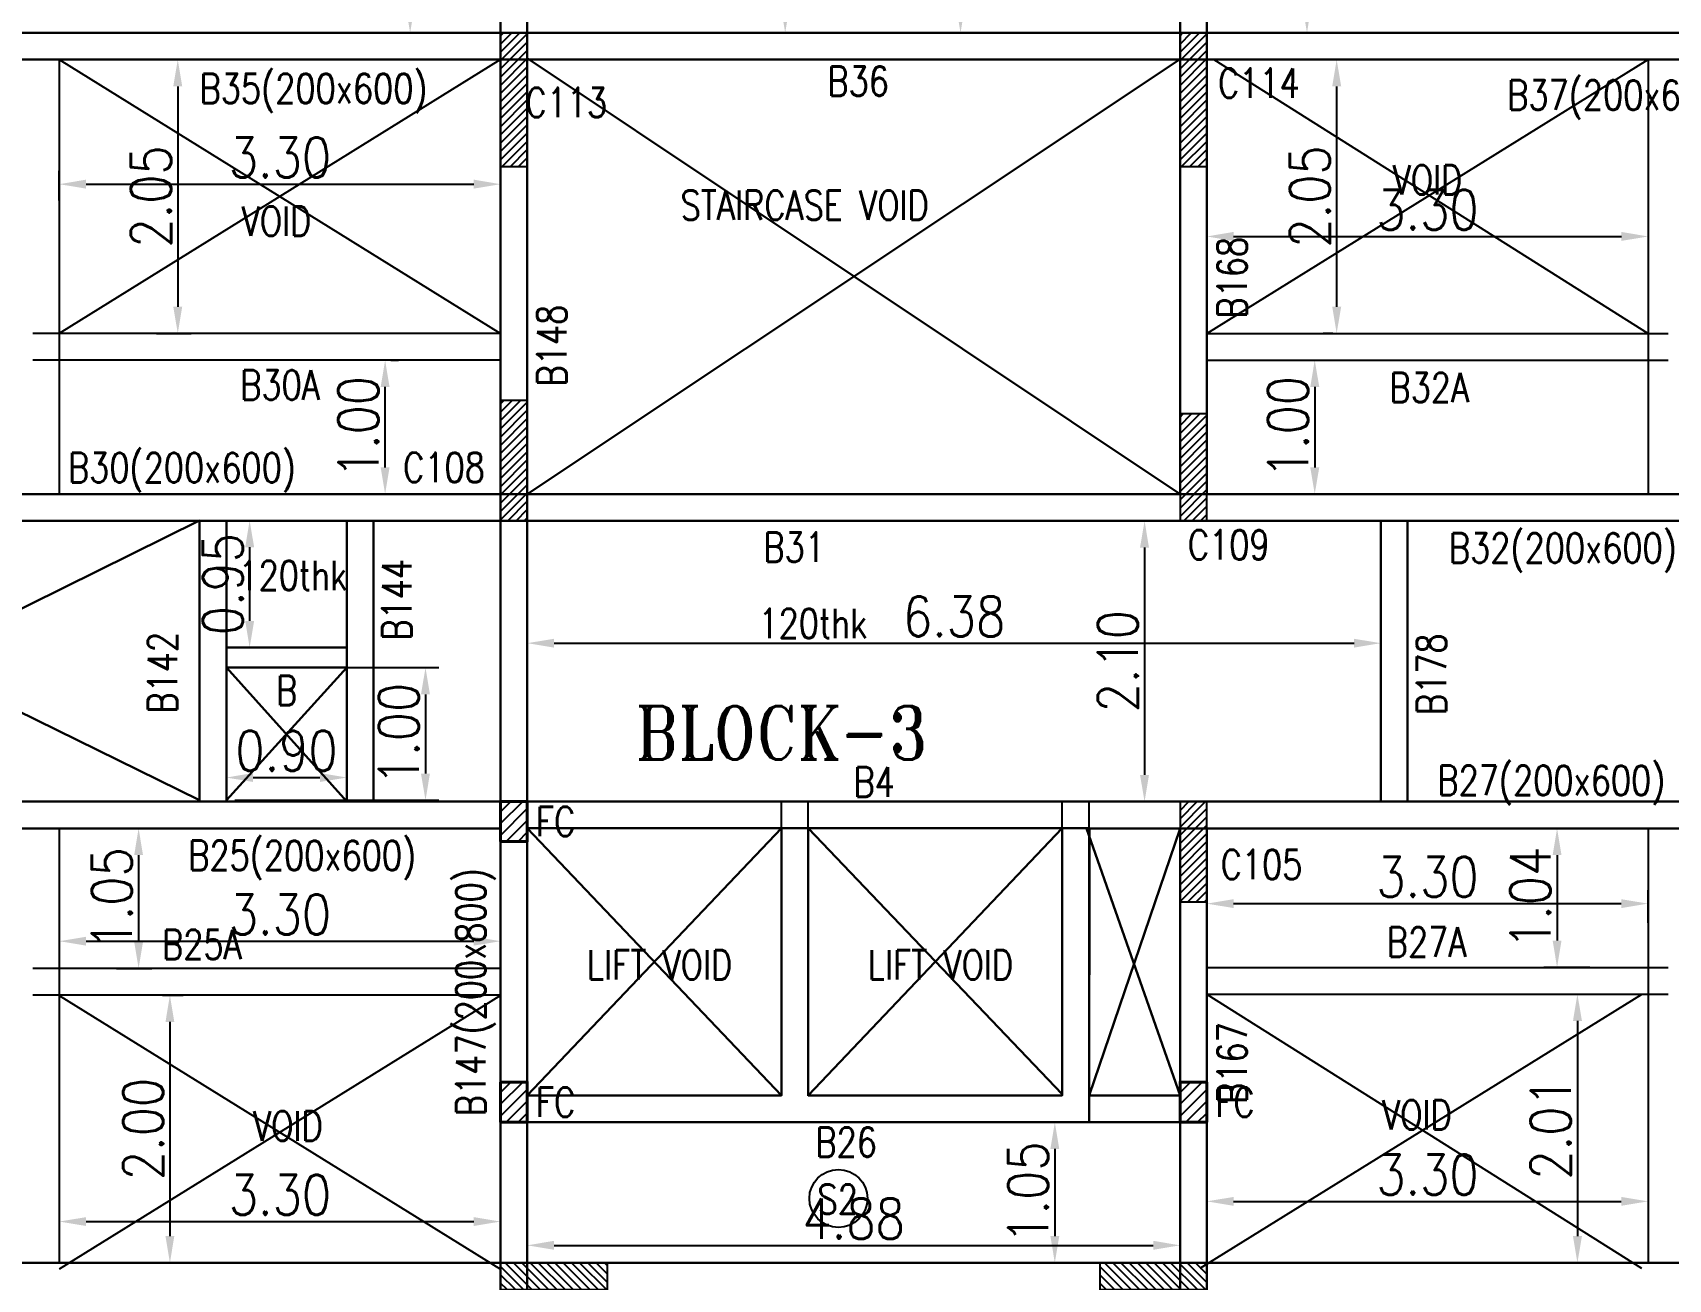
# Model space of a CAD drawing. Extents: x 461 to 37421, y -8279 to -202.
# Drawn here: x 37023.97 to 37036.2, y -8122.42 to -8113.09 of the extents above; entities that cross this region are included whole.
import ezdxf

# ---------------------------------------------------------------- set-up
doc = ezdxf.new("R2010")
doc.units = 0
doc.header["$MEASUREMENT"] = 0
doc.header["$PDMODE"] = 34
doc.header["$PDSIZE"] = 0.2
for name, color, linetype in [('COLNO', 4, 'Continuous'), ('DIM', 253, 'Continuous'), ('K-col', 1, 'Continuous'), ('WAL', 5, 'Continuous')]:
    doc.layers.add(name, color=color, linetype=linetype)
doc.layers.add('k-beam', color=6, linetype='Continuous', lineweight=30)
doc.styles.add('RS', font='ROMANS.shx', dxfattribs={"width": 0.85})
doc.styles.add('RT', font='ROMANT.shx')
doc.dimstyles.new('DIM1', dxfattribs={"dimtxt": 0.3, "dimasz": 0.2, "dimexe": 0.1, "dimexo": 0.0625, "dimgap": 0.05, "dimtad": 1, "dimzin": 0, "dimdsep": 46, "dimtxsty": 'RS', "dimcen": 0.09, "dimclrd": 256, "dimclre": 256, "dimclrt": 12, "dimaunit": 1, "dimadec": 3, "dimazin": 0, "dimtfac": 1, "dimtofl": 0, "dimtmove": 2, "dimatfit": 3, "dimfxl": 1, "dimtolj": 1, "dimtzin": 0, "dimlwd": -1, "dimarcsym": 0})

# ---------------------------------------------------------------- blocks, each defined once
blk = doc.blocks.new('*D1297')
at = {"lineweight": -2, "transparency": 16777216}
for p, q in [((37025.419, -8118.572), (37025.419, -8118.763)), ((37026.319, -8118.572), (37026.319, -8118.763))]:
    blk.add_line(p, q, dxfattribs=at)
at = {"transparency": 16777216}
blk.add_line((37025.619, -8118.663), (37026.119, -8118.663), dxfattribs=at)
for points in [[(37025.619, -8118.629), (37025.619, -8118.696), (37025.419, -8118.663)], [(37026.119, -8118.629), (37026.119, -8118.696), (37026.319, -8118.663)]]:
    blk.add_solid(points, dxfattribs=at)
at = {"layer": 'Defpoints', "color": 0, "transparency": 16777216}
for p in [(37025.419, -8118.51), (37026.319, -8118.51), (37026.319, -8118.663)]:
    blk.add_point(p, dxfattribs=at)
at = {"color": 12, "transparency": 16777216, "insert": (37025.869, -8118.463), "char_height": 0.3, "attachment_point": 5, "style": 'RS'}
blk.add_mtext('\\A1;0.90', dxfattribs=at)
blk = doc.blocks.new('*D1298')
at = {"lineweight": -2, "transparency": 16777216}
for p, q in [((37025.482, -8117.841), (37027.008, -8117.841)), ((37025.482, -8118.833), (37027.008, -8118.833))]:
    blk.add_line(p, q, dxfattribs=at)
at = {"transparency": 16777216}
blk.add_line((37026.908, -8118.041), (37026.908, -8118.633), dxfattribs=at)
for points in [[(37026.874, -8118.041), (37026.941, -8118.041), (37026.908, -8117.841)], [(37026.874, -8118.633), (37026.941, -8118.633), (37026.908, -8118.833)]]:
    blk.add_solid(points, dxfattribs=at)
at = {"layer": 'Defpoints', "color": 0, "transparency": 16777216}
for p in [(37025.419, -8117.841), (37025.419, -8118.833), (37026.908, -8118.833)]:
    blk.add_point(p, dxfattribs=at)
at = {"color": 12, "transparency": 16777216, "insert": (37026.708, -8118.337), "char_height": 0.3, "attachment_point": 5, "rotation": 90, "style": 'RS'}
blk.add_mtext('\\A1;1.00', dxfattribs=at)
blk = doc.blocks.new('*D1445')
at = {"layer": 'Defpoints', "color": 0, "transparency": 16777216}
for p in [(37026.729, -8109.893), (37026.729, -8113.093), (37026.793, -8113.093)]:
    blk.add_point(p, dxfattribs=at)
at = {"layer": 'DIM', "lineweight": -2, "transparency": 16777216}
for p, q in [((37026.792, -8109.893), (37026.893, -8109.893)), ((37026.792, -8113.093), (37026.893, -8113.093))]:
    blk.add_line(p, q, dxfattribs=at)
at = {"layer": 'DIM', "transparency": 16777216}
blk.add_line((37026.793, -8110.093), (37026.793, -8112.893), dxfattribs=at)
for points in [[(37026.76, -8110.093), (37026.827, -8110.093), (37026.793, -8109.893)], [(37026.76, -8112.893), (37026.827, -8112.893), (37026.793, -8113.093)]]:
    blk.add_solid(points, dxfattribs=at)
at = {"layer": 'DIM', "color": 12, "transparency": 16777216, "insert": (37026.593, -8111.493), "char_height": 0.3, "attachment_point": 5, "rotation": 90, "style": 'RS'}
blk.add_mtext('\\A1;3.20', dxfattribs=at)
blk = doc.blocks.new('*D1447')
at = {"layer": 'Defpoints', "color": 0, "transparency": 16777216}
for p in [(37029.692, -8109.893), (37029.597, -8113.093), (37029.692, -8113.093)]:
    blk.add_point(p, dxfattribs=at)
at = {"layer": 'DIM', "lineweight": -2, "transparency": 16777216}
for p, q in [((37029.63, -8109.893), (37029.497, -8109.893)), ((37029.63, -8113.093), (37029.497, -8113.093))]:
    blk.add_line(p, q, dxfattribs=at)
at = {"layer": 'DIM', "transparency": 16777216}
blk.add_line((37029.597, -8110.093), (37029.597, -8112.893), dxfattribs=at)
for points in [[(37029.564, -8110.093), (37029.631, -8110.093), (37029.597, -8109.893)], [(37029.564, -8112.893), (37029.631, -8112.893), (37029.597, -8113.093)]]:
    blk.add_solid(points, dxfattribs=at)
at = {"layer": 'DIM', "color": 12, "transparency": 16777216, "insert": (37029.397, -8111.493), "char_height": 0.3, "attachment_point": 5, "rotation": 90, "style": 'RS'}
blk.add_mtext('\\A1;3.20', dxfattribs=at)
blk = doc.blocks.new('*D1449')
at = {"layer": 'Defpoints', "color": 0, "transparency": 16777216}
for p in [(37030.569, -8109.893), (37030.569, -8113.093), (37030.908, -8113.093)]:
    blk.add_point(p, dxfattribs=at)
at = {"layer": 'DIM', "lineweight": -2, "transparency": 16777216}
for p, q in [((37030.631, -8109.893), (37031.008, -8109.893)), ((37030.631, -8113.093), (37031.008, -8113.093))]:
    blk.add_line(p, q, dxfattribs=at)
at = {"layer": 'DIM', "transparency": 16777216}
blk.add_line((37030.908, -8110.093), (37030.908, -8112.893), dxfattribs=at)
for points in [[(37030.875, -8110.093), (37030.941, -8110.093), (37030.908, -8109.893)], [(37030.875, -8112.893), (37030.941, -8112.893), (37030.908, -8113.093)]]:
    blk.add_solid(points, dxfattribs=at)
at = {"layer": 'DIM', "color": 12, "transparency": 16777216, "insert": (37030.708, -8111.493), "char_height": 0.3, "attachment_point": 5, "rotation": 90, "style": 'RS'}
blk.add_mtext('\\A1;3.20', dxfattribs=at)
blk = doc.blocks.new('*D1451')
at = {"layer": 'Defpoints', "color": 0, "transparency": 16777216}
for p in [(37033.371, -8109.893), (37033.371, -8113.093), (37033.498, -8113.093)]:
    blk.add_point(p, dxfattribs=at)
at = {"layer": 'DIM', "lineweight": -2, "transparency": 16777216}
for p, q in [((37033.433, -8109.893), (37033.598, -8109.893)), ((37033.433, -8113.093), (37033.598, -8113.093))]:
    blk.add_line(p, q, dxfattribs=at)
at = {"layer": 'DIM', "transparency": 16777216}
blk.add_line((37033.498, -8110.093), (37033.498, -8112.893), dxfattribs=at)
for points in [[(37033.465, -8110.093), (37033.531, -8110.093), (37033.498, -8109.893)], [(37033.465, -8112.893), (37033.531, -8112.893), (37033.498, -8113.093)]]:
    blk.add_solid(points, dxfattribs=at)
at = {"layer": 'DIM', "color": 12, "transparency": 16777216, "insert": (37033.298, -8111.493), "char_height": 0.3, "attachment_point": 5, "rotation": 90, "style": 'RS'}
blk.add_mtext('\\A1;3.20', dxfattribs=at)
blk = doc.blocks.new('*D1457')
at = {"layer": 'Defpoints', "color": 0, "transparency": 16777216}
for p in [(37027.469, -8114.225), (37024.17, -8114.408), (37027.469, -8114.408)]:
    blk.add_point(p, dxfattribs=at)
at = {"layer": 'DIM', "lineweight": -2, "transparency": 16777216}
for p, q in [((37024.17, -8114.346), (37024.17, -8114.125)), ((37027.469, -8114.346), (37027.469, -8114.125))]:
    blk.add_line(p, q, dxfattribs=at)
at = {"layer": 'DIM', "transparency": 16777216}
blk.add_line((37024.37, -8114.225), (37027.269, -8114.225), dxfattribs=at)
for points in [[(37024.37, -8114.191), (37024.37, -8114.258), (37024.17, -8114.225)], [(37027.269, -8114.191), (37027.269, -8114.258), (37027.469, -8114.225)]]:
    blk.add_solid(points, dxfattribs=at)
at = {"layer": 'DIM', "color": 12, "transparency": 16777216, "insert": (37025.82, -8114.025), "char_height": 0.3, "attachment_point": 5, "style": 'RS'}
blk.add_mtext('\\A1;3.30', dxfattribs=at)
blk = doc.blocks.new('*D1458')
at = {"layer": 'Defpoints', "color": 0, "transparency": 16777216}
for p in [(37024.833, -8113.293), (37024.833, -8115.341), (37025.056, -8115.341)]:
    blk.add_point(p, dxfattribs=at)
at = {"layer": 'DIM', "lineweight": -2, "transparency": 16777216}
for p, q in [((37024.896, -8113.293), (37025.156, -8113.293)), ((37024.896, -8115.341), (37025.156, -8115.341))]:
    blk.add_line(p, q, dxfattribs=at)
at = {"layer": 'DIM', "transparency": 16777216}
blk.add_line((37025.056, -8113.493), (37025.056, -8115.141), dxfattribs=at)
for points in [[(37025.022, -8113.493), (37025.089, -8113.493), (37025.056, -8113.293)], [(37025.022, -8115.141), (37025.089, -8115.141), (37025.056, -8115.341)]]:
    blk.add_solid(points, dxfattribs=at)
at = {"layer": 'DIM', "color": 12, "transparency": 16777216, "insert": (37024.856, -8114.317), "char_height": 0.3, "attachment_point": 5, "rotation": 90, "style": 'RS'}
blk.add_mtext('\\A1;2.05', dxfattribs=at)
blk = doc.blocks.new('*D1459')
at = {"layer": 'Defpoints', "color": 0, "transparency": 16777216}
for p in [(37026.586, -8115.541), (37026.606, -8115.541), (37026.586, -8116.543)]:
    blk.add_point(p, dxfattribs=at)
at = {"layer": 'DIM', "lineweight": -2, "transparency": 16777216}
for p, q in [((37026.648, -8115.541), (37026.706, -8115.541)), ((37026.648, -8116.543), (37026.706, -8116.543))]:
    blk.add_line(p, q, dxfattribs=at)
at = {"layer": 'DIM', "transparency": 16777216}
blk.add_line((37026.606, -8116.343), (37026.606, -8115.741), dxfattribs=at)
for points in [[(37026.573, -8115.741), (37026.639, -8115.741), (37026.606, -8115.541)], [(37026.573, -8116.343), (37026.639, -8116.343), (37026.606, -8116.543)]]:
    blk.add_solid(points, dxfattribs=at)
at = {"layer": 'DIM', "color": 12, "transparency": 16777216, "insert": (37026.406, -8116.042), "char_height": 0.3, "attachment_point": 5, "rotation": 90, "style": 'RS'}
blk.add_mtext('\\A1;1.00', dxfattribs=at)
blk = doc.blocks.new('*D1460')
at = {"layer": 'Defpoints', "color": 0, "transparency": 16777216}
for p in [(37032.749, -8114.392), (37036.049, -8114.392), (37036.049, -8114.616)]:
    blk.add_point(p, dxfattribs=at)
at = {"layer": 'DIM', "lineweight": -2, "transparency": 16777216}
for p, q in [((37032.749, -8114.454), (37032.749, -8114.716)), ((37036.049, -8114.454), (37036.049, -8114.716))]:
    blk.add_line(p, q, dxfattribs=at)
at = {"layer": 'DIM', "transparency": 16777216}
blk.add_line((37032.949, -8114.616), (37035.849, -8114.616), dxfattribs=at)
for points in [[(37032.949, -8114.582), (37032.949, -8114.649), (37032.749, -8114.616)], [(37035.849, -8114.582), (37035.849, -8114.649), (37036.049, -8114.616)]]:
    blk.add_solid(points, dxfattribs=at)
at = {"layer": 'DIM', "color": 12, "transparency": 16777216, "insert": (37034.399, -8114.416), "char_height": 0.3, "attachment_point": 5, "style": 'RS'}
blk.add_mtext('\\A1;3.30', dxfattribs=at)
blk = doc.blocks.new('*D1461')
at = {"layer": 'Defpoints', "color": 0, "transparency": 16777216}
for p in [(37033.755, -8113.293), (37033.72, -8115.341), (37033.755, -8115.341)]:
    blk.add_point(p, dxfattribs=at)
at = {"layer": 'DIM', "lineweight": -2, "transparency": 16777216}
for p, q in [((37033.692, -8113.293), (37033.62, -8113.293)), ((37033.692, -8115.341), (37033.62, -8115.341))]:
    blk.add_line(p, q, dxfattribs=at)
at = {"layer": 'DIM', "transparency": 16777216}
blk.add_line((37033.72, -8113.493), (37033.72, -8115.141), dxfattribs=at)
for points in [[(37033.687, -8113.493), (37033.754, -8113.493), (37033.72, -8113.293)], [(37033.687, -8115.141), (37033.754, -8115.141), (37033.72, -8115.341)]]:
    blk.add_solid(points, dxfattribs=at)
at = {"layer": 'DIM', "color": 12, "transparency": 16777216, "insert": (37033.52, -8114.317), "char_height": 0.3, "attachment_point": 5, "rotation": 90, "style": 'RS'}
blk.add_mtext('\\A1;2.05', dxfattribs=at)
blk = doc.blocks.new('*D1462')
at = {"layer": 'Defpoints', "color": 0, "transparency": 16777216}
for p in [(37033.548, -8115.541), (37033.548, -8116.543), (37033.556, -8116.543)]:
    blk.add_point(p, dxfattribs=at)
at = {"layer": 'DIM', "lineweight": -2, "transparency": 16777216}
for p, q in [((37033.61, -8115.541), (37033.656, -8115.541)), ((37033.61, -8116.543), (37033.656, -8116.543))]:
    blk.add_line(p, q, dxfattribs=at)
at = {"layer": 'DIM', "transparency": 16777216}
blk.add_line((37033.556, -8115.741), (37033.556, -8116.343), dxfattribs=at)
for points in [[(37033.523, -8115.741), (37033.59, -8115.741), (37033.556, -8115.541)], [(37033.523, -8116.343), (37033.59, -8116.343), (37033.556, -8116.543)]]:
    blk.add_solid(points, dxfattribs=at)
at = {"layer": 'DIM', "color": 12, "transparency": 16777216, "insert": (37033.356, -8116.042), "char_height": 0.3, "attachment_point": 5, "rotation": 90, "style": 'RS'}
blk.add_mtext('\\A1;1.00', dxfattribs=at)
blk = doc.blocks.new('*D1465')
at = {"layer": 'Defpoints', "color": 0, "transparency": 16777216}
for p in [(37034.05, -8117.658), (37027.669, -8117.954), (37034.05, -8117.954)]:
    blk.add_point(p, dxfattribs=at)
at = {"layer": 'DIM', "lineweight": -2, "transparency": 16777216}
for p, q in [((37027.669, -8117.891), (37027.669, -8117.558)), ((37034.05, -8117.891), (37034.05, -8117.558))]:
    blk.add_line(p, q, dxfattribs=at)
at = {"layer": 'DIM', "transparency": 16777216}
blk.add_line((37027.869, -8117.658), (37033.85, -8117.658), dxfattribs=at)
for points in [[(37027.869, -8117.625), (37027.869, -8117.691), (37027.669, -8117.658)], [(37033.85, -8117.625), (37033.85, -8117.691), (37034.05, -8117.658)]]:
    blk.add_solid(points, dxfattribs=at)
at = {"layer": 'DIM', "color": 12, "transparency": 16777216, "insert": (37030.86, -8117.458), "char_height": 0.3, "attachment_point": 5, "style": 'RS'}
blk.add_mtext('\\A1;6.38', dxfattribs=at)
blk = doc.blocks.new('*D1466')
at = {"layer": 'Defpoints', "color": 0, "transparency": 16777216}
for p in [(37031.926, -8116.743), (37031.849, -8118.843), (37032.284, -8118.843)]:
    blk.add_point(p, dxfattribs=at)
at = {"layer": 'DIM', "lineweight": -2, "transparency": 16777216}
for p, q in [((37031.988, -8116.743), (37032.384, -8116.743)), ((37031.912, -8118.843), (37032.384, -8118.843))]:
    blk.add_line(p, q, dxfattribs=at)
at = {"layer": 'DIM', "transparency": 16777216}
blk.add_line((37032.284, -8116.943), (37032.284, -8118.643), dxfattribs=at)
for points in [[(37032.25, -8116.943), (37032.317, -8116.943), (37032.284, -8116.743)], [(37032.25, -8118.643), (37032.317, -8118.643), (37032.284, -8118.843)]]:
    blk.add_solid(points, dxfattribs=at)
at = {"layer": 'DIM', "color": 12, "transparency": 16777216, "insert": (37032.084, -8117.793), "char_height": 0.3, "attachment_point": 5, "rotation": 90, "style": 'RS'}
blk.add_mtext('\\A1;2.10', dxfattribs=at)
blk = doc.blocks.new('*D1467')
at = {"layer": 'Defpoints', "color": 0, "transparency": 16777216}
for p in [(37025.419, -8116.741), (37025.419, -8117.691), (37025.593, -8117.691)]:
    blk.add_point(p, dxfattribs=at)
at = {"layer": 'DIM', "lineweight": -2, "transparency": 16777216}
for p, q in [((37025.482, -8116.741), (37025.693, -8116.741)), ((37025.482, -8117.691), (37025.693, -8117.691))]:
    blk.add_line(p, q, dxfattribs=at)
at = {"layer": 'DIM', "transparency": 16777216}
blk.add_line((37025.593, -8116.941), (37025.593, -8117.491), dxfattribs=at)
for points in [[(37025.56, -8116.941), (37025.627, -8116.941), (37025.593, -8116.741)], [(37025.56, -8117.491), (37025.627, -8117.491), (37025.593, -8117.691)]]:
    blk.add_solid(points, dxfattribs=at)
at = {"layer": 'DIM', "color": 12, "transparency": 16777216, "insert": (37025.393, -8117.216), "char_height": 0.3, "attachment_point": 5, "rotation": 90, "style": 'RS'}
blk.add_mtext('\\A1;0.95', dxfattribs=at)
blk = doc.blocks.new('*D1470')
at = {"layer": 'Defpoints', "color": 0, "transparency": 16777216}
for p in [(37036.048, -8119.606), (37032.749, -8119.812), (37036.048, -8119.812)]:
    blk.add_point(p, dxfattribs=at)
at = {"layer": 'DIM', "lineweight": -2, "transparency": 16777216}
for p, q in [((37032.749, -8119.749), (37032.749, -8119.506)), ((37036.048, -8119.749), (37036.048, -8119.506))]:
    blk.add_line(p, q, dxfattribs=at)
at = {"layer": 'DIM', "transparency": 16777216}
blk.add_line((37032.949, -8119.606), (37035.848, -8119.606), dxfattribs=at)
for points in [[(37032.949, -8119.573), (37032.949, -8119.639), (37032.749, -8119.606)], [(37035.848, -8119.573), (37035.848, -8119.639), (37036.048, -8119.606)]]:
    blk.add_solid(points, dxfattribs=at)
at = {"layer": 'DIM', "color": 12, "transparency": 16777216, "insert": (37034.399, -8119.406), "char_height": 0.3, "attachment_point": 5, "style": 'RS'}
blk.add_mtext('\\A1;3.30', dxfattribs=at)
blk = doc.blocks.new('*D1471')
at = {"layer": 'Defpoints', "color": 0, "transparency": 16777216}
for p in [(37035.674, -8119.043), (37035.368, -8120.083), (37035.674, -8120.083)]:
    blk.add_point(p, dxfattribs=at)
at = {"layer": 'DIM', "lineweight": -2, "transparency": 16777216}
for p, q in [((37035.612, -8119.043), (37035.268, -8119.043)), ((37035.612, -8120.083), (37035.268, -8120.083))]:
    blk.add_line(p, q, dxfattribs=at)
at = {"layer": 'DIM', "transparency": 16777216}
blk.add_line((37035.368, -8119.243), (37035.368, -8119.883), dxfattribs=at)
for points in [[(37035.335, -8119.243), (37035.401, -8119.243), (37035.368, -8119.043)], [(37035.335, -8119.883), (37035.401, -8119.883), (37035.368, -8120.083)]]:
    blk.add_solid(points, dxfattribs=at)
at = {"layer": 'DIM', "color": 12, "transparency": 16777216, "insert": (37035.168, -8119.563), "char_height": 0.3, "attachment_point": 5, "rotation": 90, "style": 'RS'}
blk.add_mtext('\\A1;1.04', dxfattribs=at)
blk = doc.blocks.new('*D1472')
at = {"layer": 'Defpoints', "color": 0, "transparency": 16777216}
for p in [(37032.749, -8121.634), (37036.048, -8121.634), (37036.048, -8121.833)]:
    blk.add_point(p, dxfattribs=at)
at = {"layer": 'DIM', "lineweight": -2, "transparency": 16777216}
for p, q in [((37032.749, -8121.697), (37032.749, -8121.933)), ((37036.048, -8121.697), (37036.048, -8121.933))]:
    blk.add_line(p, q, dxfattribs=at)
at = {"layer": 'DIM', "transparency": 16777216}
blk.add_line((37032.949, -8121.833), (37035.848, -8121.833), dxfattribs=at)
for points in [[(37032.949, -8121.8), (37032.949, -8121.866), (37032.749, -8121.833)], [(37035.848, -8121.8), (37035.848, -8121.866), (37036.048, -8121.833)]]:
    blk.add_solid(points, dxfattribs=at)
at = {"layer": 'DIM', "color": 12, "transparency": 16777216, "insert": (37034.399, -8121.633), "char_height": 0.3, "attachment_point": 5, "style": 'RS'}
blk.add_mtext('\\A1;3.30', dxfattribs=at)
blk = doc.blocks.new('*D1473')
at = {"layer": 'Defpoints', "color": 0, "transparency": 16777216}
for p in [(37035.266, -8120.283), (37035.266, -8122.293), (37035.52, -8122.293)]:
    blk.add_point(p, dxfattribs=at)
at = {"layer": 'DIM', "lineweight": -2, "transparency": 16777216}
for p, q in [((37035.329, -8120.283), (37035.62, -8120.283)), ((37035.329, -8122.293), (37035.62, -8122.293))]:
    blk.add_line(p, q, dxfattribs=at)
at = {"layer": 'DIM', "transparency": 16777216}
blk.add_line((37035.52, -8120.483), (37035.52, -8122.093), dxfattribs=at)
for points in [[(37035.487, -8120.483), (37035.554, -8120.483), (37035.52, -8120.283)], [(37035.487, -8122.093), (37035.554, -8122.093), (37035.52, -8122.293)]]:
    blk.add_solid(points, dxfattribs=at)
at = {"layer": 'DIM', "color": 12, "transparency": 16777216, "insert": (37035.32, -8121.288), "char_height": 0.3, "attachment_point": 5, "rotation": 90, "style": 'RS'}
blk.add_mtext('\\A1;2.01', dxfattribs=at)
blk = doc.blocks.new('*D1474')
at = {"layer": 'Defpoints', "color": 0, "transparency": 16777216}
for p in [(37027.669, -8121.928), (37032.549, -8121.928), (37032.549, -8122.162)]:
    blk.add_point(p, dxfattribs=at)
at = {"layer": 'DIM', "lineweight": -2, "transparency": 16777216}
for p, q in [((37027.669, -8121.991), (37027.669, -8122.262)), ((37032.549, -8121.991), (37032.549, -8122.262))]:
    blk.add_line(p, q, dxfattribs=at)
at = {"layer": 'DIM', "transparency": 16777216}
blk.add_line((37027.869, -8122.162), (37032.349, -8122.162), dxfattribs=at)
for points in [[(37027.869, -8122.128), (37027.869, -8122.195), (37027.669, -8122.162)], [(37032.349, -8122.128), (37032.349, -8122.195), (37032.549, -8122.162)]]:
    blk.add_solid(points, dxfattribs=at)
at = {"layer": 'DIM', "color": 12, "transparency": 16777216, "insert": (37030.109, -8121.962), "char_height": 0.3, "attachment_point": 5, "style": 'RS'}
blk.add_mtext('\\A1;4.88', dxfattribs=at)
blk = doc.blocks.new('*D1475')
at = {"layer": 'Defpoints', "color": 0, "transparency": 16777216}
for p in [(37031.544, -8121.241), (37031.544, -8122.293), (37031.613, -8122.293)]:
    blk.add_point(p, dxfattribs=at)
at = {"layer": 'DIM', "lineweight": -2, "transparency": 16777216}
for p, q in [((37031.607, -8121.241), (37031.713, -8121.241)), ((37031.607, -8122.293), (37031.713, -8122.293))]:
    blk.add_line(p, q, dxfattribs=at)
at = {"layer": 'DIM', "transparency": 16777216}
blk.add_line((37031.613, -8121.441), (37031.613, -8122.093), dxfattribs=at)
for points in [[(37031.58, -8121.441), (37031.646, -8121.441), (37031.613, -8121.241)], [(37031.58, -8122.093), (37031.646, -8122.093), (37031.613, -8122.293)]]:
    blk.add_solid(points, dxfattribs=at)
at = {"layer": 'DIM', "color": 12, "transparency": 16777216, "insert": (37031.413, -8121.767), "char_height": 0.3, "attachment_point": 5, "rotation": 90, "style": 'RS'}
blk.add_mtext('\\A1;1.05', dxfattribs=at)
blk = doc.blocks.new('*D1476')
at = {"layer": 'Defpoints', "color": 0, "transparency": 16777216}
for p in [(37024.17, -8119.746), (37027.469, -8119.746), (37027.469, -8119.887)]:
    blk.add_point(p, dxfattribs=at)
at = {"layer": 'DIM', "lineweight": -2, "transparency": 16777216}
for p, q in [((37024.17, -8119.809), (37024.17, -8119.987)), ((37027.469, -8119.809), (37027.469, -8119.987))]:
    blk.add_line(p, q, dxfattribs=at)
at = {"layer": 'DIM', "transparency": 16777216}
blk.add_line((37024.37, -8119.887), (37027.269, -8119.887), dxfattribs=at)
for points in [[(37024.37, -8119.854), (37024.37, -8119.92), (37024.17, -8119.887)], [(37027.269, -8119.854), (37027.269, -8119.92), (37027.469, -8119.887)]]:
    blk.add_solid(points, dxfattribs=at)
at = {"layer": 'DIM', "color": 12, "transparency": 16777216, "insert": (37025.82, -8119.687), "char_height": 0.3, "attachment_point": 5, "style": 'RS'}
blk.add_mtext('\\A1;3.30', dxfattribs=at)
blk = doc.blocks.new('*D1477')
at = {"layer": 'Defpoints', "color": 0, "transparency": 16777216}
for p in [(37024.536, -8119.043), (37024.536, -8120.091), (37024.763, -8120.091)]:
    blk.add_point(p, dxfattribs=at)
at = {"layer": 'DIM', "lineweight": -2, "transparency": 16777216}
for p, q in [((37024.598, -8119.043), (37024.863, -8119.043)), ((37024.598, -8120.091), (37024.863, -8120.091))]:
    blk.add_line(p, q, dxfattribs=at)
at = {"layer": 'DIM', "transparency": 16777216}
blk.add_line((37024.763, -8119.243), (37024.763, -8119.891), dxfattribs=at)
for points in [[(37024.73, -8119.243), (37024.796, -8119.243), (37024.763, -8119.043)], [(37024.73, -8119.891), (37024.796, -8119.891), (37024.763, -8120.091)]]:
    blk.add_solid(points, dxfattribs=at)
at = {"layer": 'DIM', "color": 12, "transparency": 16777216, "insert": (37024.563, -8119.567), "char_height": 0.3, "attachment_point": 5, "rotation": 90, "style": 'RS'}
blk.add_mtext('\\A1;1.05', dxfattribs=at)
blk = doc.blocks.new('*D1478')
at = {"layer": 'Defpoints', "color": 0, "transparency": 16777216}
for p in [(37024.17, -8121.023), (37027.469, -8121.091), (37027.469, -8121.984)]:
    blk.add_point(p, dxfattribs=at)
at = {"layer": 'DIM', "lineweight": -2, "transparency": 16777216}
for p, q in [((37024.17, -8121.086), (37024.17, -8122.084)), ((37027.469, -8121.153), (37027.469, -8122.084))]:
    blk.add_line(p, q, dxfattribs=at)
at = {"layer": 'DIM', "transparency": 16777216}
blk.add_line((37024.37, -8121.984), (37027.269, -8121.984), dxfattribs=at)
for points in [[(37024.37, -8121.951), (37024.37, -8122.017), (37024.17, -8121.984)], [(37027.269, -8121.951), (37027.269, -8122.017), (37027.469, -8121.984)]]:
    blk.add_solid(points, dxfattribs=at)
at = {"layer": 'DIM', "color": 12, "transparency": 16777216, "insert": (37025.82, -8121.784), "char_height": 0.3, "attachment_point": 5, "style": 'RS'}
blk.add_mtext('\\A1;3.30', dxfattribs=at)
blk = doc.blocks.new('*D1479')
at = {"layer": 'Defpoints', "color": 0, "transparency": 16777216}
for p in [(37024.878, -8120.291), (37024.878, -8122.293), (37024.997, -8122.293)]:
    blk.add_point(p, dxfattribs=at)
at = {"layer": 'DIM', "lineweight": -2, "transparency": 16777216}
for p, q in [((37024.941, -8120.291), (37025.097, -8120.291)), ((37024.941, -8122.293), (37025.097, -8122.293))]:
    blk.add_line(p, q, dxfattribs=at)
at = {"layer": 'DIM', "transparency": 16777216}
blk.add_line((37024.997, -8120.491), (37024.997, -8122.093), dxfattribs=at)
for points in [[(37024.964, -8120.491), (37025.03, -8120.491), (37024.997, -8120.291)], [(37024.964, -8122.093), (37025.03, -8122.093), (37024.997, -8122.293)]]:
    blk.add_solid(points, dxfattribs=at)
at = {"layer": 'DIM', "color": 12, "transparency": 16777216, "insert": (37024.797, -8121.292), "char_height": 0.3, "attachment_point": 5, "rotation": 90, "style": 'RS'}
blk.add_mtext('\\A1;2.00', dxfattribs=at)

msp = doc.modelspace()

# ---------------------------------------------------------------- hatches: boundary and pattern name
h = msp.add_hatch()
h.set_pattern_fill('ANSI31', color=1, scale=0.5)
h.set_pattern_definition([(45, (-73.584606, -170.72969), (-0.04419417382, 0.04419417382), [])])
h.paths.add_polyline_path([(37027.669, -8118.841), (37027.469, -8118.841), (37027.469, -8119.141), (37027.669, -8119.141)])
h = msp.add_hatch()
h.set_pattern_fill('ANSI31', color=1, scale=0.5)
h.set_pattern_definition([(45, (-73.584606, -172.82969), (-0.04419417382, 0.04419417382), [])])
h.paths.add_polyline_path([(37027.669, -8120.941), (37027.469, -8120.941), (37027.469, -8121.241), (37027.669, -8121.241)])
h = msp.add_hatch()
h.set_pattern_fill('ANSI31', color=1, scale=0.5)
h.set_pattern_definition([(45, (-68.504606, -172.82969), (-0.04419417382, 0.04419417382), [])])
h.paths.add_polyline_path([(37032.749, -8120.941), (37032.549, -8120.941), (37032.549, -8121.241), (37032.749, -8121.241)])
at = {"layer": 'K-col'}
h = msp.add_hatch(dxfattribs=at)
h.set_pattern_fill('ANSI31', color=256, scale=0.35, style=0)
h.set_pattern_definition([(45, (28826.650836, -45484.279427), (-0.030935921677, 0.030935921677), [])])
h.paths.add_polyline_path([(37027.469, -8114.093), (37027.669, -8114.093), (37027.669, -8113.093), (37027.469, -8113.093)])
h = msp.add_hatch(dxfattribs=at)
h.set_pattern_fill('ANSI31', color=256, scale=0.35, style=0)
h.set_pattern_definition([(45, (28831.730836, -45484.279427), (-0.030935921677, 0.030935921677), [])])
h.paths.add_polyline_path([(37032.549, -8114.093), (37032.749, -8114.093), (37032.749, -8113.093), (37032.549, -8113.093)])
h = msp.add_hatch(dxfattribs=at)
h.set_pattern_fill('ANSI31', color=256, scale=0.35, angle=-180, style=0)
h.set_pattern_definition([(225, (45231.90865, 29244.192102), (0.030935921677, -0.030935921677), [])])
h.paths.add_polyline_path([(37027.469, -8116.518), (37027.669, -8116.518), (37027.669, -8116.068), (37027.469, -8116.068)])
h.paths.add_polyline_path([(37027.469, -8116.068), (37027.669, -8116.068), (37027.669, -8115.904, -0.067586), (37027.569, -8115.918, -0.067586), (37027.469, -8115.904)])
h.paths.add_polyline_path([(37027.469, -8115.843), (37027.469, -8115.904, 0.067586), (37027.569, -8115.918, 0.067586), (37027.669, -8115.904), (37027.669, -8115.843)])
h.paths.add_polyline_path([(37027.569, -8116.668, -0.067586), (37027.669, -8116.681), (37027.669, -8116.518), (37027.469, -8116.518), (37027.469, -8116.681, -0.067586)])
h.paths.add_polyline_path([(37027.669, -8116.743), (37027.669, -8116.681, 0.067586), (37027.569, -8116.668, 0.067586), (37027.469, -8116.681), (37027.469, -8116.743)])
h = msp.add_hatch(dxfattribs=at)
h.set_pattern_fill('ANSI31', color=256, scale=0.35, style=0)
h.set_pattern_definition([(45, (-342.80458, 89.480984), (-0.030935921677, 0.030935921677), [])])
h.paths.add_polyline_path([(37032.749, -8115.943), (37032.549, -8115.943), (37032.549, -8116.743), (37032.749, -8116.743)])
h = msp.add_hatch(dxfattribs=at)
h.set_pattern_fill('ANSI31', color=256, scale=0.35, angle=-180, style=0)
h.set_pattern_definition([(225, (-334.077617, 83.26228), (0.030935921677, -0.030935921677), [])])
h.paths.add_polyline_path([(37032.749, -8118.843), (37032.549, -8118.843), (37032.549, -8119.593), (37032.749, -8119.593)])
h = msp.add_hatch(dxfattribs=at)
h.set_pattern_fill('ANSI31', color=256, scale=0.35, angle=-90, style=0)
h.set_pattern_definition([(315, (45233.693187, 29253.06128), (0.030935921677, 0.030935921677), [])])
h.paths.add_polyline_path([(37028.269, -8122.493), (37028.269, -8122.293), (37027.469, -8122.293), (37027.469, -8122.493)])
h = msp.add_hatch(dxfattribs=at)
h.set_pattern_fill('ANSI31', color=256, scale=0.35, angle=-90, style=0)
h.set_pattern_definition([(315, (45238.173187, 29253.06128), (0.030935921677, 0.030935921677), [])])
h.paths.add_polyline_path([(37032.749, -8122.493), (37032.749, -8122.293), (37031.949, -8122.293), (37031.949, -8122.493)])

# ---------------------------------------------------------------- linework, layer by layer
at = {"color": 3}
for p, q in [((37024.17, -8113.293), (37024.17, -8116.543)), ((37036.049, -8113.293), (37036.049, -8116.543)), ((37027.469, -8115.341), (37023.971, -8115.341)), ((37032.749, -8115.341), (37036.198, -8115.341)), ((37027.469, -8115.541), (37023.971, -8115.541)), ((37032.749, -8115.541), (37036.198, -8115.541)), ((37024.17, -8119.045), (37024.17, -8122.295)), ((37036.048, -8119.043), (37036.048, -8122.293)), ((37027.469, -8120.091), (37023.971, -8120.091)), ((37032.749, -8120.083), (37036.198, -8120.083)), ((37027.469, -8120.291), (37023.971, -8120.291)), ((37032.749, -8120.283), (37036.198, -8120.283))]:
    msp.add_line(p, q, dxfattribs=at)
for p, q in [((37024.17, -8113.293), (37027.469, -8115.341)), ((37027.469, -8113.293), (37024.17, -8115.341)), ((37032.749, -8115.341), (37036.049, -8113.293)), ((37032.801, -8113.293), (37036.049, -8115.341)), ((37024.17, -8120.293), (37027.469, -8122.341)), ((37027.469, -8120.293), (37024.17, -8122.341)), ((37032.699, -8122.333), (37035.999, -8120.285)), ((37032.751, -8120.285), (37035.999, -8122.333))]:
    msp.add_line(p, q)
at = {"color": 3, "lineweight": 40}
for points in [[(37027.469, -8119.141), (37027.669, -8119.141), (37027.669, -8118.841), (37027.469, -8118.841)], [(37027.469, -8121.241), (37027.669, -8121.241), (37027.669, -8120.941), (37027.469, -8120.941)], [(37032.549, -8121.241), (37032.749, -8121.241), (37032.749, -8120.941), (37032.549, -8120.941)]]:
    msp.add_lwpolyline(points, close=True, dxfattribs=at)
at = {"color": 1, "lineweight": 40}
for points in [[(37027.469, -8119.141), (37027.669, -8119.141), (37027.669, -8118.841), (37027.469, -8118.841)], [(37027.469, -8121.241), (37027.669, -8121.241), (37027.669, -8120.941), (37027.469, -8120.941)], [(37032.549, -8121.241), (37032.749, -8121.241), (37032.749, -8120.941), (37032.549, -8120.941)]]:
    msp.add_lwpolyline(points, close=True, dxfattribs=at)
msp.add_circle((37029.995, -8121.811), 0.217)
at = {"layer": 'k-beam'}
for p, q in [((37032.549, -8116.541), (37032.549, -8096.241)), ((37032.749, -8116.541), (37032.749, -8096.241)), ((37027.469, -8097.491), (37027.469, -8116.741)), ((37027.669, -8097.491), (37027.669, -8116.741)), ((37020.169, -8113.093), (37040.049, -8113.093)), ((37020.169, -8113.293), (37040.049, -8113.293)), ((37027.669, -8113.282), (37032.549, -8116.543)), ((37032.549, -8113.291), (37027.669, -8116.543)), ((37039.499, -8116.543), (37020.769, -8116.543)), ((37039.499, -8116.743), (37020.769, -8116.743)), ((37025.219, -8116.741), (37020.969, -8118.841)), ((37020.969, -8116.741), (37025.219, -8118.833)), ((37025.219, -8118.833), (37025.219, -8116.741)), ((37025.419, -8118.833), (37025.419, -8116.741)), ((37026.319, -8116.741), (37026.319, -8118.841)), ((37026.519, -8116.741), (37026.519, -8118.841)), ((37027.469, -8116.743), (37027.469, -8121.241)), ((37027.669, -8121.041), (37027.669, -8116.743)), ((37034.05, -8118.841), (37034.05, -8116.741)), ((37034.25, -8118.841), (37034.25, -8116.741)), ((37025.419, -8117.691), (37026.319, -8117.691)), ((37026.319, -8117.841), (37025.419, -8118.833)), ((37025.419, -8117.841), (37026.319, -8118.841)), ((37025.419, -8117.841), (37026.319, -8117.841)), ((37027.469, -8118.843), (37020.769, -8118.843)), ((37027.669, -8118.841), (37027.669, -8119.041)), ((37031.869, -8118.841), (37027.669, -8118.841)), ((37039.499, -8118.843), (37031.849, -8118.843)), ((37027.469, -8119.043), (37020.769, -8119.043)), ((37031.869, -8119.041), (37027.669, -8119.041)), ((37027.669, -8119.041), (37029.569, -8121.041)), ((37029.569, -8119.041), (37027.669, -8121.041)), ((37029.569, -8119.041), (37029.569, -8121.041)), ((37029.769, -8119.041), (37031.669, -8121.032)), ((37031.669, -8119.041), (37029.769, -8121.041)), ((37029.769, -8119.041), (37029.769, -8121.041)), ((37031.669, -8121.041), (37031.669, -8119.041)), ((37039.499, -8119.043), (37031.849, -8119.043)), ((37031.849, -8119.043), (37032.549, -8121.041)), ((37031.869, -8121.241), (37031.872, -8119.041)), ((37032.549, -8119.043), (37031.869, -8121.041)), ((37032.549, -8129.188), (37032.549, -8119.041)), ((37032.749, -8129.183), (37032.749, -8119.041)), ((37027.469, -8121.041), (37027.469, -8129.183)), ((37027.669, -8121.041), (37027.669, -8129.183)), ((37029.569, -8121.041), (37027.669, -8121.041)), ((37029.769, -8121.041), (37031.669, -8121.041)), ((37031.869, -8121.041), (37032.549, -8121.041)), ((37027.669, -8121.241), (37031.869, -8121.241)), ((37031.869, -8121.241), (37032.549, -8121.241)), ((37020.169, -8122.293), (37027.469, -8122.293)), ((37027.469, -8122.293), (37040.049, -8122.293))]:
    msp.add_line(p, q, dxfattribs=at)
at = {"layer": 'K-col'}
for points in [[(37027.469, -8114.093), (37027.669, -8114.093), (37027.669, -8113.093), (37027.469, -8113.093)], [(37032.549, -8114.093), (37032.749, -8114.093), (37032.749, -8113.093), (37032.549, -8113.093)], [(37027.669, -8115.843), (37027.469, -8115.843), (37027.469, -8116.743), (37027.669, -8116.743)], [(37032.549, -8116.743), (37032.749, -8116.743), (37032.749, -8115.943), (37032.549, -8115.943)], [(37032.549, -8119.593), (37032.749, -8119.593), (37032.749, -8118.843), (37032.549, -8118.843)], [(37027.469, -8122.293), (37027.469, -8122.493), (37028.269, -8122.493), (37028.269, -8122.293)], [(37031.949, -8122.293), (37031.949, -8122.493), (37032.749, -8122.493), (37032.749, -8122.293)]]:
    msp.add_lwpolyline(points, close=True, dxfattribs=at)
at = {"layer": 'WAL'}
for p, q in [((37027.469, -8121.243), (37027.469, -8116.743)), ((37027.669, -8121.043), (37027.669, -8116.743)), ((37031.869, -8118.843), (37027.669, -8118.843)), ((37029.569, -8121.043), (37029.569, -8118.843)), ((37029.769, -8121.043), (37029.769, -8118.843)), ((37031.669, -8121.043), (37031.669, -8118.843)), ((37031.869, -8121.243), (37031.869, -8118.843)), ((37031.869, -8119.043), (37027.669, -8119.043)), ((37029.569, -8121.043), (37027.669, -8121.043)), ((37031.669, -8121.043), (37029.769, -8121.043)), ((37031.869, -8121.243), (37027.669, -8121.243))]:
    msp.add_line(p, q, dxfattribs=at)

# ---------------------------------------------------------------- texts
at = {"layer": 'COLNO', "color": 3, "lineweight": -3, "style": 'RS', "width": 0.8}
for s, rotation, p in [('B35(200x600)', 359.9918, (37025.219, -8113.619)), ('B36', 359.9918, (37029.913, -8113.565)), ('B37(200x600)', 359.9918, (37034.995, -8113.668)), ('VOID', 359.9918, (37034.139, -8114.303)), ('VOID', 359.9918, (37025.534, -8114.611)), ('B168', 89.9918, (37033.049, -8115.23)), ('B148', 89.9918, (37027.962, -8115.738)), ('B30A', 359.9918, (37025.523, -8115.837)), ('B32A', 359.9918, (37034.115, -8115.856)), ('B30(200x600)', 359.9918, (37024.235, -8116.455)), ('B32(200x600)', 359.9918, (37034.559, -8117.056)), ('B31', 359.9918, (37029.434, -8117.049)), ('120thk', 359.9918, (37025.509, -8117.261)), ('B144', 89.9918, (37026.803, -8117.639)), ('120thk', 359.9918, (37029.397, -8117.62)), ('B142', 89.9918, (37025.052, -8118.185)), ('B178', 89.9918, (37034.539, -8118.196)), ('B', 359.9918, (37025.79, -8118.122)), ('B4', 359.9918, (37030.108, -8118.806)), ('B27(200x600)', 359.9918, (37034.473, -8118.794)), ('B25(200x600)', 359.9918, (37025.134, -8119.355)), ('B147(200x800)', 89.9918, (37027.357, -8121.196)), ('B25A', 359.9918, (37024.938, -8120.021)), ('B27A', 359.9918, (37034.095, -8120.003)), ('B167', 89.9918, (37033.049, -8121.104)), ('VOID', 359.9918, (37034.06, -8121.296)), ('VOID', 359.9918, (37025.619, -8121.379)), ('B26', 359.9918, (37029.823, -8121.5))]:
    msp.add_text(s, height=0.22, rotation=rotation, dxfattribs=at).set_placement(p)
at = {"layer": 'COLNO', "lineweight": -3, "style": 'RS', "width": 0.8}
for s, p in [('C114', (37032.833, -8113.579)), ('C113', (37027.655, -8113.724)), ('STAIRCASE VOID', (37028.815, -8114.492)), ('C108', (37026.741, -8116.453)), ('C109', (37032.608, -8117.032)), ('C105', (37032.853, -8119.423)), ('LIFT VOID', (37028.115, -8120.173)), ('LIFT VOID', (37030.215, -8120.173))]:
    msp.add_text(s, height=0.22, rotation=359.9918, dxfattribs=at).set_placement(p)
at = {"layer": 'COLNO', "color": 1, "lineweight": -3, "style": 'RS', "width": 0.8}
for s, p in [('FC', (37027.733, -8119.101)), ('FC', (37027.733, -8121.201)), ('FC', (37032.813, -8121.201)), ('S2', (37029.839, -8121.926))]:
    msp.add_text(s, height=0.22, rotation=359.9918, dxfattribs=at).set_placement(p)
at = {"layer": 'WAL', "color": 12, "style": 'RT', "width": 0.85}
msp.add_text('BLOCK-3', height=0.4, dxfattribs=at).set_placement((37028.477, -8118.528))

# ---------------------------------------------------------------- dimensions: what is measured, and where the dimension line sits
dim = msp.add_linear_dim(base=(37026.908, -8118.833), p1=(37025.419, -8117.841), p2=(37025.419, -8118.833), angle=90, text='1.00', dimstyle='DIM1', override={"dimpost": '\\X', "dimfxl": 150})
dim.commit()
dim.dimension.update_dxf_attribs({"geometry": '*D1298', "text_midpoint": (37026.708, -8118.337)})
dim = msp.add_linear_dim(base=(37026.319, -8118.663), p1=(37025.419, -8118.51), p2=(37026.319, -8118.51), dimstyle='DIM1', override={"dimpost": '\\X', "dimfxl": 150})
dim.commit()
dim.dimension.update_dxf_attribs({"geometry": '*D1297', "text_midpoint": (37025.869, -8118.463)})
at = {"layer": 'DIM'}
for base, p1, p2, picture, middle in [((37026.793, -8113.093), (37026.729, -8109.893), (37026.729, -8113.093), '*D1445', (37026.593, -8111.493)), ((37029.597, -8113.093), (37029.692, -8109.893), (37029.692, -8113.093), '*D1447', (37029.397, -8111.493)), ((37030.908, -8113.093), (37030.569, -8109.893), (37030.569, -8113.093), '*D1449', (37030.708, -8111.493)), ((37033.498, -8113.093), (37033.371, -8109.893), (37033.371, -8113.093), '*D1451', (37033.298, -8111.493)), ((37025.056, -8115.341), (37024.833, -8113.293), (37024.833, -8115.341), '*D1458', (37024.856, -8114.317)), ((37033.72, -8115.341), (37033.755, -8113.293), (37033.755, -8115.341), '*D1461', (37033.52, -8114.317)), ((37026.606, -8115.541), (37026.586, -8116.543), (37026.586, -8115.541), '*D1459', (37026.406, -8116.042)), ((37033.556, -8116.543), (37033.548, -8115.541), (37033.548, -8116.543), '*D1462', (37033.356, -8116.042)), ((37025.593, -8117.691), (37025.419, -8116.741), (37025.419, -8117.691), '*D1467', (37025.393, -8117.216)), ((37032.284, -8118.843), (37031.926, -8116.743), (37031.849, -8118.843), '*D1466', (37032.084, -8117.793)), ((37024.763, -8120.091), (37024.536, -8119.043), (37024.536, -8120.091), '*D1477', (37024.563, -8119.567)), ((37035.368, -8120.083), (37035.674, -8119.043), (37035.674, -8120.083), '*D1471', (37035.168, -8119.563)), ((37024.997, -8122.293), (37024.878, -8120.291), (37024.878, -8122.293), '*D1479', (37024.797, -8121.292)), ((37035.52, -8122.293), (37035.266, -8120.283), (37035.266, -8122.293), '*D1473', (37035.32, -8121.288)), ((37031.613, -8122.293), (37031.544, -8121.241), (37031.544, -8122.293), '*D1475', (37031.413, -8121.767))]:
    dim = msp.add_linear_dim(base=base, p1=p1, p2=p2, angle=90, dimstyle='DIM1', override={"dimpost": '\\X', "dimfxl": 0.18}, dxfattribs=at)
    dim.commit()
    dim.dimension.update_dxf_attribs({"geometry": picture, "text_midpoint": middle})
for base, p1, p2, picture, middle in [((37027.469, -8114.225), (37024.17, -8114.408), (37027.469, -8114.408), '*D1457', (37025.82, -8114.025)), ((37036.049, -8114.616), (37032.749, -8114.392), (37036.049, -8114.392), '*D1460', (37034.399, -8114.416)), ((37034.05, -8117.658), (37027.669, -8117.954), (37034.05, -8117.954), '*D1465', (37030.86, -8117.458)), ((37036.048, -8119.606), (37032.749, -8119.812), (37036.048, -8119.812), '*D1470', (37034.399, -8119.406)), ((37027.469, -8119.887), (37024.17, -8119.746), (37027.469, -8119.746), '*D1476', (37025.82, -8119.687)), ((37027.469, -8121.984), (37024.17, -8121.023), (37027.469, -8121.091), '*D1478', (37025.82, -8121.784)), ((37036.048, -8121.833), (37032.749, -8121.634), (37036.048, -8121.634), '*D1472', (37034.399, -8121.633)), ((37032.549, -8122.162), (37027.669, -8121.928), (37032.549, -8121.928), '*D1474', (37030.109, -8121.962))]:
    dim = msp.add_linear_dim(base=base, p1=p1, p2=p2, dimstyle='DIM1', override={"dimpost": '\\X', "dimfxl": 0.18}, dxfattribs=at)
    dim.commit()
    dim.dimension.update_dxf_attribs({"geometry": picture, "text_midpoint": middle})

doc.saveas('drawing.dxf')
